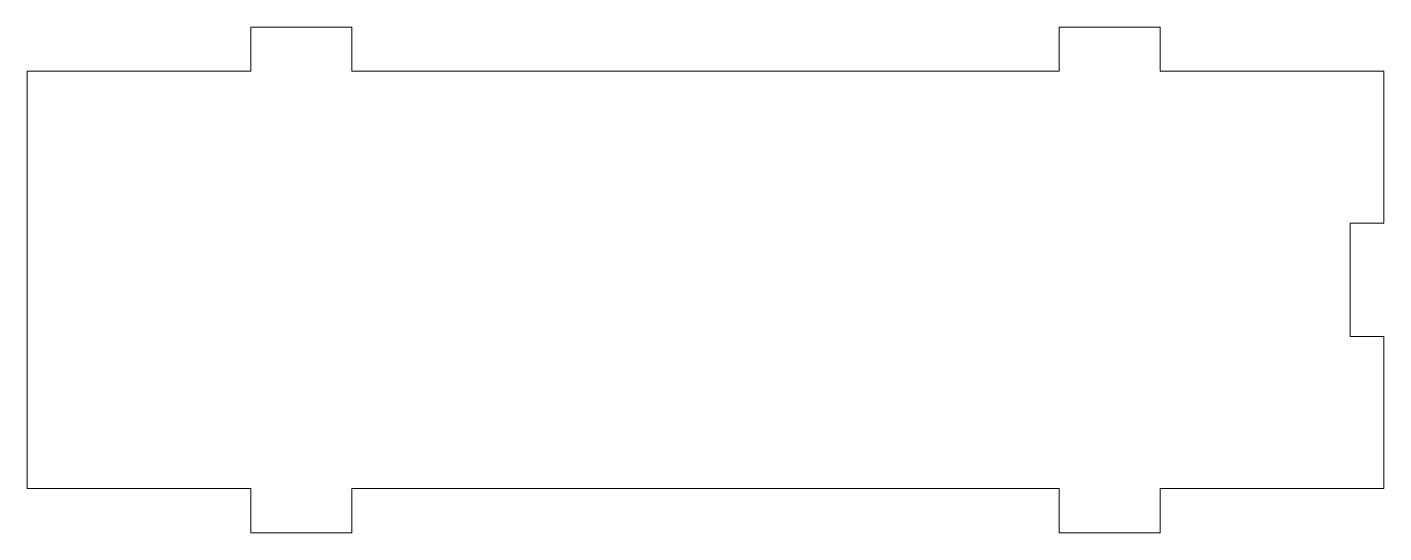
# Model space of a CAD drawing. Header units: millimetres. Extents: x -115 to 125, y -172 to 158.
# Drawn here: x -112.9 to -18.9, y -172 to -137 of the extents above; entities that cross this region are included whole.
import ezdxf

# ---------------------------------------------------------------- set-up
doc = ezdxf.new("R2010")
doc.units = ezdxf.units.MM
doc.header["$MEASUREMENT"] = 0
doc.layers.add('Layer 1', color=7, linetype='Continuous')

msp = doc.modelspace()

# ---------------------------------------------------------------- linework, layer by layer
at = {"layer": 'Layer 1', "color": 242, "lineweight": 9}
msp.add_open_spline([(-112.8721, -168.9701), (-112.8721, -168.9701), (-97.3721, -168.9701), (-97.3721, -168.9701), (-97.3721, -168.9701), (-97.3721, -168.9701), (-97.3721, -172.0392), (-97.3721, -172.0392), (-97.3721, -172.0392), (-97.3721, -172.0392), (-90.3721, -172.0392), (-90.3721, -172.0392), (-90.3721, -172.0392), (-90.3721, -172.0392), (-90.3721, -168.9701), (-90.3721, -168.9701), (-90.3721, -168.9701), (-90.3721, -168.9701), (-41.3721, -168.9701), (-41.3721, -168.9701), (-41.3721, -168.9701), (-41.3721, -168.9701), (-41.3721, -172.0392), (-41.3721, -172.0392), (-41.3721, -172.0392), (-41.3721, -172.0392), (-34.3721, -172.0392), (-34.3721, -172.0392), (-34.3721, -172.0392), (-34.3721, -172.0392), (-34.3721, -168.9701), (-34.3721, -168.9701), (-34.3721, -168.9701), (-34.3721, -168.9701), (-18.8721, -168.9701), (-18.8721, -168.9701), (-18.8721, -168.9701), (-18.8721, -168.9701), (-18.8721, -158.4397), (-18.8721, -158.4397), (-18.8721, -158.4397), (-18.8721, -158.4397), (-21.2004, -158.4397), (-21.2004, -158.4397), (-21.2004, -158.4397), (-21.2004, -158.4397), (-21.2004, -150.608), (-21.2004, -150.608), (-21.2004, -150.608), (-21.2004, -150.608), (-18.8721, -150.608), (-18.8721, -150.608), (-18.8721, -150.608), (-18.8721, -150.608), (-18.8721, -140.0775), (-18.8721, -140.0775), (-18.8721, -140.0775), (-18.8721, -140.0775), (-34.3721, -140.0775), (-34.3721, -140.0775), (-34.3721, -140.0775), (-34.3721, -140.0775), (-34.3721, -137.0392), (-34.3721, -137.0392), (-34.3721, -137.0392), (-34.3721, -137.0392), (-41.3721, -137.0392), (-41.3721, -137.0392), (-41.3721, -137.0392), (-41.3721, -137.0392), (-41.3721, -140.0775), (-41.3721, -140.0775), (-41.3721, -140.0775), (-41.3721, -140.0775), (-90.3721, -140.0775), (-90.3721, -140.0775), (-90.3721, -140.0775), (-90.3721, -140.0775), (-90.3721, -137.0392), (-90.3721, -137.0392), (-90.3721, -137.0392), (-90.3721, -137.0392), (-97.3721, -137.0392), (-97.3721, -137.0392), (-97.3721, -137.0392), (-97.3721, -137.0392), (-97.3721, -140.0775), (-97.3721, -140.0775), (-97.3721, -140.0775), (-97.3721, -140.0775), (-112.8721, -140.0775), (-112.8721, -140.0775), (-112.8721, -140.0775), (-112.8721, -140.0775), (-112.8721, -168.9701), (-112.8721, -168.9701)], degree=3, knots=[0, 0, 0, 0, 0.04, 0.04, 0.04, 0.04, 0.08, 0.08, 0.08, 0.08, 0.12, 0.12, 0.12, 0.12, 0.16, 0.16, 0.16, 0.16, 0.2, 0.2, 0.2, 0.2, 0.24, 0.24, 0.24, 0.24, 0.28, 0.28, 0.28, 0.28, 0.32, 0.32, 0.32, 0.32, 0.36, 0.36, 0.36, 0.36, 0.4, 0.4, 0.4, 0.4, 0.44, 0.44, 0.44, 0.44, 0.48, 0.48, 0.48, 0.48, 0.52, 0.52, 0.52, 0.52, 0.56, 0.56, 0.56, 0.56, 0.6, 0.6, 0.6, 0.6, 0.64, 0.64, 0.64, 0.64, 0.68, 0.68, 0.68, 0.68, 0.72, 0.72, 0.72, 0.72, 0.76, 0.76, 0.76, 0.76, 0.8, 0.8, 0.8, 0.8, 0.84, 0.84, 0.84, 0.84, 0.88, 0.88, 0.88, 0.88, 0.92, 0.92, 0.92, 0.92, 1, 1, 1, 1], dxfattribs=at)

doc.saveas('drawing.dxf')
